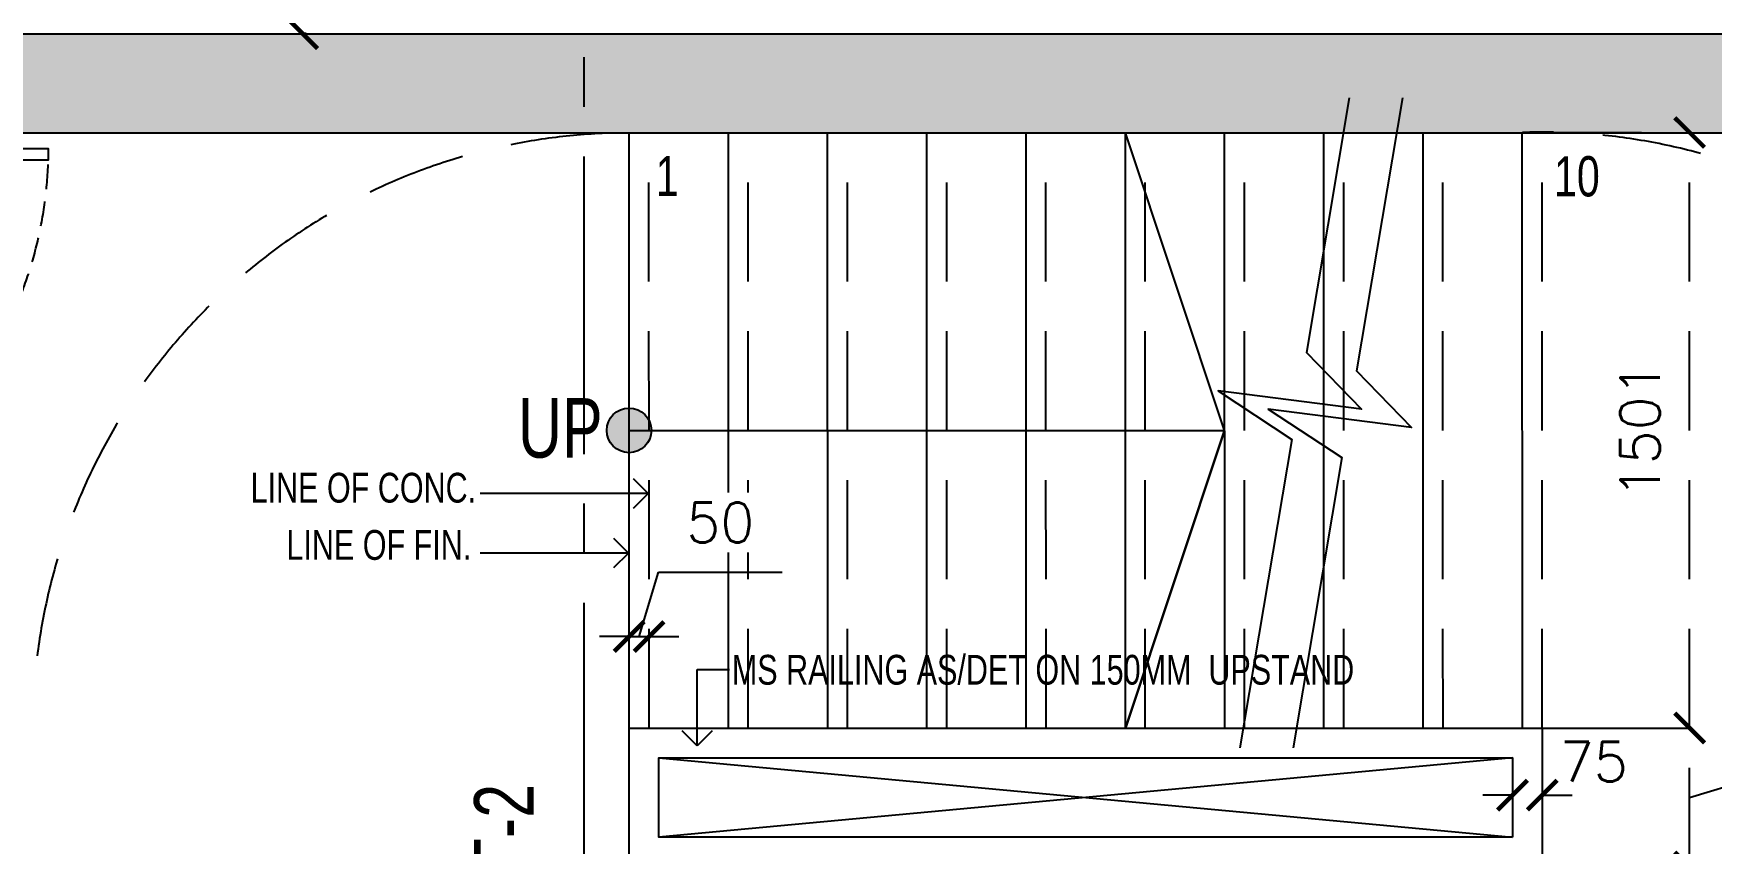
# Model space of a CAD drawing. Header units: millimetres. Extents: x 1124992 to 1258557, y -5767803 to -5695799.
# Drawn here: x 1208516 to 1212742, y -5717415 to -5715374 of the extents above; entities that cross this region are included whole.
import ezdxf

# ---------------------------------------------------------------- set-up
doc = ezdxf.new("R2010")
doc.units = ezdxf.units.MM
doc.header["$LTSCALE"] = 1000
doc.header["$MEASUREMENT"] = 0
for name, pattern in [('$36$HIDDEN', [0.375, 0.25, -0.125]), ('AUDIT_D_120904163729-0', [0]), ('T8 - TYPICAL FLOOR CORE$0$DASHED2', [0.375, 0.25, -0.125]), ('T8 - TYPICAL FLOOR CORE$0$HIDDEN', [0.375, 0.25, -0.125]), ('T8_REFUGE COLUMNS$0$CENTER2', [1.125, 0.75, -0.125, 0.125, -0.125])]:
    doc.linetypes.add(name, pattern=pattern)
doc.layers.get('0').update_dxf_attribs({"linetype": 'AUDIT_D_120904163729-0'})
for name, color, linetype in [('$21$A-DIMENSIONS', 2, '$36$HIDDEN'), ('T8 - TYPICAL FLOOR CORE$0$A-DIMENSIONS', 2, 'T8 - TYPICAL FLOOR CORE$0$HIDDEN'), ('T8 - TYPICAL FLOOR CORE$0$A-DOOR-FULL', 2, 'Continuous'), ('T8 - TYPICAL FLOOR CORE$0$A-FINISHED STAIRS', 1, 'Continuous'), ('T8 - TYPICAL FLOOR CORE$0$A-UNFINISHED STAIRS', 30, 'T8 - TYPICAL FLOOR CORE$0$DASHED2'), ('T8 - TYPICAL FLOOR CORE$0$A_rail', 253, 'Continuous'), ('T8 - TYPICAL FLOOR CORE$0$B-AR-ANNO-E DECK FLOOR$0$a-text', 4, 'Continuous'), ('T8 - TYPICAL FLOOR CORE$0$CUT-OUT', 49, 'Continuous'), ('T8 - TYPICAL FLOOR CORE$0$HATCH', 8, 'Continuous'), ('T8 - TYPICAL FLOOR CORE$0$STAIRS', 1, 'Continuous'), ('T8_REFUGE COLUMNS$0$A-CENTERLINE', 193, 'T8_REFUGE COLUMNS$0$CENTER2'), ('T8_REFUGE COLUMNS$0$A-RCC COLS', 3, 'Continuous'), ('T8_TYPICAL COLUMNS$0$A-RCC COLS', 3, 'Continuous')]:
    doc.layers.add(name, color=color, linetype=linetype)
doc.layers.add('T8 - TYPICAL FLOOR CORE$1$a-Text', color=4, linetype='Continuous', lineweight=0)
doc.layers.add('T8(T9 IS SIMILAR)$0$D&W', color=8, linetype='Continuous', lineweight=25)
doc.layers.add('T8_REFUGE COLUMNS$1$COL-HATCH', color=7, linetype='Continuous', lineweight=25, true_color=0xa3a3a3)
doc.styles.add('T8 - TYPICAL FLOOR CORE$0$Romans 1', font='romans.shx', dxfattribs={"height": 100})
doc.styles.add('T8 - TYPICAL FLOOR CORE$1$ARIAL ARROW', font='swisscl.ttf')
doc.dimstyles.new('T8 - TYPICAL FLOOR CORE$0$ALPINE S', dxfattribs={"dimscale": 0, "dimtxt": 100, "dimasz": 75, "dimexe": 0, "dimexo": 0, "dimgap": 75, "dimtad": 1, "dimdec": 0, "dimzin": 0, "dimdsep": 46, "dimtxsty": 'T8 - TYPICAL FLOOR CORE$0$Romans 1', "dimblk": 'T8 - TYPICAL FLOOR CORE$0$_ArchTick', "dimcen": 0.09, "dimclrd": 256, "dimclre": 256, "dimclrt": 7, "dimadec": 0, "dimazin": 0, "dimtfac": 1, "dimtdec": 0, "dimtofl": 0, "dimtmove": 1, "dimatfit": 0, "dimldrblk": 'T8 - TYPICAL FLOOR CORE$0$_Open90', "dimfxl": 1, "dimtolj": 1, "dimtzin": 0, "dimarcsym": 0})

# ---------------------------------------------------------------- blocks, each defined once
blk = doc.blocks.new('T8_REFUGE COLUMNS')
at = {"layer": 'T8_REFUGE COLUMNS$1$COL-HATCH', "linetype": 'ByBlock'}
h = blk.add_hatch(color=256, dxfattribs=at)
h.dxf.hatch_style = 1
h.paths.add_polyline_path([(1215612.1, -5715624.9), (1207452.1, -5715624.9), (1207452.1, -5715374.9), (1215612.1, -5715374.9)])
at = {"layer": 'T8_REFUGE COLUMNS$0$A-CENTERLINE'}
blk.add_line((1209902.1, -5728808.5), (1209902.1, -5698573.6), dxfattribs=at)
at = {"layer": 'T8_REFUGE COLUMNS$0$A-RCC COLS', "linetype": 'ByBlock'}
blk.add_lwpolyline([(1215612.1, -5715624.9), (1207452.1, -5715624.9), (1207452.1, -5715374.9), (1215612.1, -5715374.9)], close=True, dxfattribs=at)
blk = doc.blocks.new('T8_TYPICAL COLUMNS')
at = {"layer": 'T8_TYPICAL COLUMNS$0$A-RCC COLS', "linetype": 'ByBlock'}
blk.add_blockref('T8_REFUGE COLUMNS', (0, 0), dxfattribs=at)
blk = doc.blocks.new('*U766')
for points in [[(0, 0), (0, 1020), (30, 1020), (30, 0)], [(-40, 0), (0, 0), (0, -30), (10, -30), (10, -80), (-40, -80)], [(1060, 0), (1020, 0), (1020, -30), (1010, -30), (1010, -80), (1060, -80)]]:
    blk.add_lwpolyline(points, close=True)
at = {"color": 0, "linetype": 'ByBlock', "ltscale": 0.25}
blk.add_arc((-1.5, -0.6), 1021.5, 0.0347, 87.627, dxfattribs=at)
blk = doc.blocks.new('T8 - TYPICAL FLOOR CORE$0$A$C29262D9E')
at = {"layer": 'T8 - TYPICAL FLOOR CORE$0$STAIRS'}
h = blk.add_hatch(color=7, dxfattribs=at)
edge = h.paths.add_edge_path()
edge.add_arc((0, 0), 0.075, 0, 360)
at = {"layer": 'T8 - TYPICAL FLOOR CORE$0$STAIRS', "color": 7}
blk.add_circle((0, 0), 0.075, dxfattribs=at)
blk = doc.blocks.new('T8 - TYPICAL FLOOR CORE$0$_ArchTick')
at = {"color": 0, "linetype": 'ByBlock', "const_width": 0.15}
blk.add_lwpolyline([(-0.5, -0.5), (0.5, 0.5)], dxfattribs=at)
blk = doc.blocks.new('*D834')
at = {"layer": 'T8 - TYPICAL FLOOR CORE$0$A-DIMENSIONS', "linetype": 'T8 - TYPICAL FLOOR CORE$0$HIDDEN', "lineweight": -2, "transparency": 16777216}
for p, q in [((1209202.3, -5713874), (1209193.6, -5713874)), ((1209202.3, -5715374), (1209193.6, -5715374))]:
    blk.add_line(p, q, dxfattribs=at)
at = {"layer": 'T8 - TYPICAL FLOOR CORE$0$A-DIMENSIONS', "lineweight": -2, "transparency": 16777216}
blk.add_line((1209193.6, -5713874), (1209193.6, -5715374), dxfattribs=at)
at = {"layer": 'T8 - TYPICAL FLOOR CORE$0$A-DIMENSIONS', "linetype": 'ByBlock', "lineweight": -2, "transparency": 16777216, "xscale": 75, "yscale": 75, "zscale": 75}
for p, rotation in [((1209193.6, -5713874), 90), ((1209193.6, -5715374), 270)]:
    blk.add_blockref('T8 - TYPICAL FLOOR CORE$0$_ArchTick', p, dxfattribs=dict(at, rotation=rotation))
at = {"layer": 'T8 - TYPICAL FLOOR CORE$0$A-DIMENSIONS', "color": 7, "linetype": 'ByBlock', "transparency": 16777216, "insert": (1209068.6, -5714624), "char_height": 100, "attachment_point": 5, "rotation": 90, "style": 'T8 - TYPICAL FLOOR CORE$0$Romans 1'}
blk.add_mtext('\\A1;1500', dxfattribs=at)
blk = doc.blocks.new('T8 - TYPICAL FLOOR CORE$0$_Open90')
at = {"color": 0, "linetype": 'ByBlock', "lineweight": -2}
for p, q in [((0, 0), (-1, 0)), ((-0.5, 0.5), (0, 0)), ((0, 0), (-0.5, -0.5))]:
    blk.add_line(p, q, dxfattribs=at)
blk = doc.blocks.new('*D782')
at = {"layer": 'T8 - TYPICAL FLOOR CORE$0$A-DIMENSIONS', "lineweight": -2, "transparency": 16777216}
for p, q in [((1212240.9, -5717293), (1212165.9, -5717293)), ((1212315.9, -5717293), (1212390.9, -5717293))]:
    blk.add_line(p, q, dxfattribs=at)
at = {"layer": 'T8 - TYPICAL FLOOR CORE$0$A-DIMENSIONS', "linetype": 'T8 - TYPICAL FLOOR CORE$0$HIDDEN', "lineweight": -2, "transparency": 16777216}
for p, q in [((1212240.9, -5717299), (1212240.9, -5717293)), ((1212315.9, -5717299), (1212315.9, -5717293))]:
    blk.add_line(p, q, dxfattribs=at)
at = {"layer": 'T8 - TYPICAL FLOOR CORE$0$A-DIMENSIONS', "linetype": 'ByBlock', "lineweight": -2, "transparency": 16777216, "xscale": 75, "yscale": 75, "zscale": 75}
blk.add_blockref('T8 - TYPICAL FLOOR CORE$0$_ArchTick', (1212240.9, -5717293), dxfattribs=at)
at = {"layer": 'T8 - TYPICAL FLOOR CORE$0$A-DIMENSIONS', "linetype": 'ByBlock', "lineweight": -2, "transparency": 16777216, "xscale": 75, "yscale": 75, "zscale": 75, "rotation": 180}
blk.add_blockref('T8 - TYPICAL FLOOR CORE$0$_ArchTick', (1212315.9, -5717293), dxfattribs=at)
at = {"layer": 'T8 - TYPICAL FLOOR CORE$0$A-DIMENSIONS', "color": 7, "linetype": 'ByBlock', "transparency": 16777216, "insert": (1212445.7, -5717208.9), "char_height": 100, "attachment_point": 5, "style": 'T8 - TYPICAL FLOOR CORE$0$Romans 1'}
blk.add_mtext('\\A1;75', dxfattribs=at)
blk = doc.blocks.new('*D792')
at = {"layer": 'T8 - TYPICAL FLOOR CORE$0$A-DIMENSIONS', "linetype": 'T8 - TYPICAL FLOOR CORE$0$HIDDEN', "lineweight": -2, "transparency": 16777216}
for p, q in [((1212315.9, -5715623.2), (1212687.2, -5715623.2)), ((1212315.9, -5717124.1), (1212687.2, -5717124.1))]:
    blk.add_line(p, q, dxfattribs=at)
at = {"layer": 'T8 - TYPICAL FLOOR CORE$0$A-DIMENSIONS', "lineweight": -2, "transparency": 16777216}
blk.add_line((1212687.2, -5717124.1), (1212687.2, -5715623.2), dxfattribs=at)
at = {"layer": 'T8 - TYPICAL FLOOR CORE$0$A-DIMENSIONS', "linetype": 'ByBlock', "lineweight": -2, "transparency": 16777216, "xscale": 75, "yscale": 75, "zscale": 75}
for p, rotation in [((1212687.2, -5715623.2), 90), ((1212687.2, -5717124.1), 270)]:
    blk.add_blockref('T8 - TYPICAL FLOOR CORE$0$_ArchTick', p, dxfattribs=dict(at, rotation=rotation))
at = {"layer": 'T8 - TYPICAL FLOOR CORE$0$A-DIMENSIONS', "color": 7, "linetype": 'ByBlock', "transparency": 16777216, "insert": (1212562.2, -5716373.7), "char_height": 100, "attachment_point": 5, "rotation": 90, "style": 'T8 - TYPICAL FLOOR CORE$0$Romans 1'}
blk.add_mtext('\\A1;1501', dxfattribs=at)
blk = doc.blocks.new('*D793')
at = {"layer": 'T8 - TYPICAL FLOOR CORE$0$A-DIMENSIONS', "lineweight": -2, "transparency": 16777216}
for p, q in [((1212949.7, -5717220.3), (1212949.7, -5716813.2)), ((1212687.2, -5717124.1), (1212687.2, -5717049.1)), ((1212687.2, -5717474), (1212687.2, -5717124.1)), ((1212687.2, -5717299), (1212949.7, -5717220.3)), ((1212687.2, -5717474), (1212687.2, -5717549))]:
    blk.add_line(p, q, dxfattribs=at)
at = {"layer": 'T8 - TYPICAL FLOOR CORE$0$A-DIMENSIONS', "linetype": 'T8 - TYPICAL FLOOR CORE$0$HIDDEN', "lineweight": -2, "transparency": 16777216}
for p, q in [((1212501.6, -5717124.1), (1212687.2, -5717124.1)), ((1212501.6, -5717474), (1212687.2, -5717474))]:
    blk.add_line(p, q, dxfattribs=at)
at = {"layer": 'T8 - TYPICAL FLOOR CORE$0$A-DIMENSIONS', "linetype": 'ByBlock', "lineweight": -2, "transparency": 16777216, "xscale": 75, "yscale": 75, "zscale": 75}
for p, rotation in [((1212687.2, -5717124.1), 270), ((1212687.2, -5717474), 90)]:
    blk.add_blockref('T8 - TYPICAL FLOOR CORE$0$_ArchTick', p, dxfattribs=dict(at, rotation=rotation))
at = {"layer": 'T8 - TYPICAL FLOOR CORE$0$A-DIMENSIONS', "color": 7, "linetype": 'ByBlock', "transparency": 16777216, "insert": (1212824.7, -5717016.7), "char_height": 100, "attachment_point": 5, "rotation": 90, "style": 'T8 - TYPICAL FLOOR CORE$0$Romans 1'}
blk.add_mtext('\\A1;350', dxfattribs=at)
blk = doc.blocks.new('*D814')
at = {"lineweight": -2, "transparency": 16777216}
for p, q in [((1210040.9, -5716893.6), (1210089.6, -5716731.1)), ((1210089.6, -5716731.1), (1210401.6, -5716731.1)), ((1210015.9, -5716893.6), (1209940.9, -5716893.6)), ((1210015.9, -5716893.6), (1210065.9, -5716893.6)), ((1210065.9, -5716893.6), (1210140.9, -5716893.6))]:
    blk.add_line(p, q, dxfattribs=at)
at = {"linetype": 'T8 - TYPICAL FLOOR CORE$0$HIDDEN', "lineweight": -2, "transparency": 16777216}
for p, q in [((1210015.9, -5717124), (1210015.9, -5716893.6)), ((1210065.9, -5717124), (1210065.9, -5716893.6))]:
    blk.add_line(p, q, dxfattribs=at)
at = {"linetype": 'ByBlock', "lineweight": -2, "transparency": 16777216, "xscale": 75, "yscale": 75, "zscale": 75}
blk.add_blockref('T8 - TYPICAL FLOOR CORE$0$_ArchTick', (1210015.9, -5716893.6), dxfattribs=at)
at = {"linetype": 'ByBlock', "lineweight": -2, "transparency": 16777216, "xscale": 75, "yscale": 75, "zscale": 75, "rotation": 180}
blk.add_blockref('T8 - TYPICAL FLOOR CORE$0$_ArchTick', (1210065.9, -5716893.6), dxfattribs=at)
at = {"color": 7, "linetype": 'ByBlock', "transparency": 16777216, "insert": (1210245.6, -5716606.1), "char_height": 100, "attachment_point": 5, "style": 'T8 - TYPICAL FLOOR CORE$0$Romans 1', "bg_fill": 3, "box_fill_scale": 1.25, "bg_fill_color": 256, "bg_fill_true_color": 13158600, "bg_fill_transparency": 0}
blk.add_mtext('\\A1;50', dxfattribs=at)
blk = doc.blocks.new('T8 - TYPICAL FLOOR CORE')
at = {"layer": 'T8 - TYPICAL FLOOR CORE$0$A-FINISHED STAIRS'}
for p, q in [((1210015.9, -5717124, 0.4), (1210015.7, -5715624)), ((1210265.9, -5717124, 0.4), (1210265.7, -5715624)), ((1210515.9, -5717124, 0.4), (1210515.7, -5715624)), ((1210765.9, -5717124, 0.4), (1210765.7, -5715624)), ((1211015.9, -5717124, 0.4), (1211015.7, -5715624)), ((1211265.9, -5717124, 0.4), (1211265.7, -5715624)), ((1211515.9, -5717124, 0.4), (1211515.7, -5715624)), ((1211765.9, -5717124, 0.4), (1211765.7, -5715624)), ((1212015.9, -5717124, 0.4), (1212015.7, -5715624)), ((1212265.9, -5717124, 0.4), (1212265.7, -5715624))]:
    blk.add_line(p, q, dxfattribs=at)
at = {"layer": 'T8 - TYPICAL FLOOR CORE$0$A-UNFINISHED STAIRS', "linetype": 'T8 - TYPICAL FLOOR CORE$0$HIDDEN'}
for p, q in [((1210065.9, -5717124, 0.4), (1210065.7, -5715624)), ((1210315.9, -5717124, 0.4), (1210315.7, -5715624)), ((1210565.9, -5717124, 0.4), (1210565.7, -5715624)), ((1210815.9, -5717124, 0.4), (1210815.7, -5715624)), ((1211065.9, -5717124, 0.4), (1211065.7, -5715624)), ((1211315.9, -5717124, 0.4), (1211315.7, -5715624)), ((1211565.9, -5717124, 0.4), (1211565.7, -5715624)), ((1211815.9, -5717124, 0.4), (1211815.7, -5715624)), ((1212065.9, -5717124, 0.4), (1212065.7, -5715624)), ((1212315.9, -5717124, 0.4), (1212315.7, -5715624))]:
    blk.add_line(p, q, dxfattribs=at)
at = {"layer": 'T8 - TYPICAL FLOOR CORE$0$A_rail'}
for points in [[(1212315.9, -5717474), (1210015.9, -5717474), (1210015.9, -5717124), (1212315.9, -5717124)], [(1212240.9, -5717399), (1210090.9, -5717399), (1210090.9, -5717199), (1212240.9, -5717199)]]:
    blk.add_lwpolyline(points, close=True, dxfattribs=at)
at = {"layer": 'T8 - TYPICAL FLOOR CORE$0$CUT-OUT'}
for p, q in [((1212240.9, -5717199), (1210090.9, -5717399)), ((1210090.9, -5717199), (1212240.9, -5717399))]:
    blk.add_line(p, q, dxfattribs=at)
at = {"layer": 'T8 - TYPICAL FLOOR CORE$0$HATCH', "linetype": 'T8 - TYPICAL FLOOR CORE$0$HIDDEN'}
for centre, radius, start, end in [((1210017.8, -5717128.5), 1504.6, 91.9839, 176.7169), ((1212315.2, -5717125.2), 1502.8, 3.1274, 91.8852)]:
    blk.add_arc(centre, radius, start, end, dxfattribs=at)
at = {"layer": 'T8 - TYPICAL FLOOR CORE$0$STAIRS', "color": 7}
for points in [[(1211829.9, -5715535.7), (1211721.9, -5716177.9), (1211860.3, -5716320.6), (1211499.5, -5716274.5), (1211685.1, -5716396.7), (1211554.3, -5717174)], [(1211963.9, -5715535.7), (1211848.2, -5716223.8), (1211986.5, -5716366.5), (1211625.8, -5716320.4), (1211811.4, -5716442.6), (1211688.3, -5717174)]]:
    blk.add_lwpolyline(points, dxfattribs=at)
at = {"layer": 'T8 - TYPICAL FLOOR CORE$0$STAIRS', "color": 7, "elevation": 0}
blk.add_lwpolyline([(1210015.8, -5716374), (1211515.8, -5716374.1), (1211265.9, -5717124.1), (1211515.8, -5716374.1), (1211265.7, -5715624.1)], dxfattribs=at)
at = {"layer": 'T8 - TYPICAL FLOOR CORE$0$A-DOOR-FULL', "linetype": 'T8 - TYPICAL FLOOR CORE$0$HIDDEN', "rotation": 270}
blk.add_blockref('*U766', (1207532.3, -5715663.2), dxfattribs=at)
at = {"layer": 'T8 - TYPICAL FLOOR CORE$0$B-AR-ANNO-E DECK FLOOR$0$a-text', "xscale": 750, "yscale": 750, "zscale": 750}
blk.add_blockref('T8 - TYPICAL FLOOR CORE$0$A$C29262D9E', (1210015.7, -5716374, -0.2), dxfattribs=at)
at = {"layer": 'T8 - TYPICAL FLOOR CORE$1$a-Text', "linetype": 'ByBlock', "style": 'T8 - TYPICAL FLOOR CORE$1$ARIAL ARROW'}
for s, height, p in [('1', 101.2, (1210082.7, -5715783.6)), ('10', 101.25, (1212345.4, -5715784.2)), ('LINE OF CONC.', 75, (1209062.3, -5716555.9)), ('LINE OF FIN.', 75, (1209152.5, -5716700.1)), ('MS RAILING AS/DET ON 150MM  UPSTAND', 75, (1210274.5, -5717014.7))]:
    blk.add_text(s, height=height, dxfattribs=at).set_placement(p)
at = {"layer": 'T8 - TYPICAL FLOOR CORE$1$a-Text', "linetype": 'ByBlock', "insert": (1209418.6, -5716444.8), "char_height": 150, "width": 821.633, "attachment_point": 7, "style": 'T8 - TYPICAL FLOOR CORE$1$ARIAL ARROW'}
blk.add_mtext('\\pi316.99285;UP', dxfattribs=at)
at = {"layer": 'T8 - TYPICAL FLOOR CORE$1$a-Text', "linetype": 'ByBlock', "insert": (1209777.4, -5717842.2), "char_height": 150, "width": 821.633, "attachment_point": 7, "rotation": 90, "style": 'T8 - TYPICAL FLOOR CORE$1$ARIAL ARROW'}
blk.add_mtext('\\pi244.20451;ST-2', dxfattribs=at)
at = {"layer": 'T8 - TYPICAL FLOOR CORE$0$A-DIMENSIONS', "linetype": 'ByBlock'}
for base, p1, p2, angle, picture, middle in [((1209193.6, -5715374), (1209202.3, -5713874), (1209202.3, -5715374), 90, '*D834', (1209068.6, -5714624)), ((1212687.2, -5715623.2), (1212315.9, -5717124.1), (1212315.9, -5715623.2), 270, '*D792', (1212562.2, -5716373.7)), ((1212687.2, -5717124.1), (1212501.6, -5717474), (1212501.6, -5717124.1), 90, '*D793', (1212824.7, -5717145.3))]:
    dim = blk.add_linear_dim(base=base, p1=p1, p2=p2, angle=angle, dimstyle='T8 - TYPICAL FLOOR CORE$0$ALPINE S', override={"dimscale": 1, "dimfxl": 5, "dimarcsym": 1}, dxfattribs=at)
    dim.commit()
    dim.dimension.update_dxf_attribs({"geometry": picture, "text_midpoint": middle})
dim = blk.add_linear_dim(base=(1212315.9, -5717293), p1=(1212240.9, -5717299), p2=(1212315.9, -5717299), dimstyle='T8 - TYPICAL FLOOR CORE$0$ALPINE S', override={"dimscale": 1, "dimfxl": 5, "dimarcsym": 1}, dxfattribs=at)
dim.commit()
dim.dimension.update_dxf_attribs({"geometry": '*D782', "text_midpoint": (1212445.7, -5717333.9), "dimtype": 128})
blk.add_leader([(1210187.2, -5717168.6), (1210187.2, -5716976.8), (1210268.2, -5716976.8)], dimstyle='T8 - TYPICAL FLOOR CORE$0$ALPINE S', override={"dimscale": 1, "dimfxl": 5, "dimarcsym": 1}, dxfattribs=at)
at = {"linetype": 'ByBlock'}
dim = blk.add_linear_dim(base=(1210065.9, -5716893.6), p1=(1210015.9, -5717124), p2=(1210065.9, -5717124, 0.4), dimstyle='T8 - TYPICAL FLOOR CORE$0$ALPINE S', override={"dimscale": 1, "dimfxl": 5, "dimtfill": 1, "dimarcsym": 1}, dxfattribs=at)
dim.commit()
dim.dimension.update_dxf_attribs({"geometry": '*D814', "text_midpoint": (1210164.6, -5716606.1)})
for points in [[(1210063.8, -5716533), (1209640.9, -5716533)], [(1210013.8, -5716683.2), (1209640.9, -5716683.2)]]:
    blk.add_leader(points, dimstyle='T8 - TYPICAL FLOOR CORE$0$ALPINE S', override={"dimscale": 1, "dimtad": 0, "dimfxl": 5, "dimtfill": 1, "dimarcsym": 1}, dxfattribs=at)
blk = doc.blocks.new('T8(T9 IS SIMILAR)')
at = {"layer": 'T8(T9 IS SIMILAR)$0$D&W', "linetype": 'ByBlock'}
blk.add_blockref('T8 - TYPICAL FLOOR CORE', (0, 0), dxfattribs=at)
blk.add_blockref('T8_TYPICAL COLUMNS', (0, 0), dxfattribs=at)

msp = doc.modelspace()

# ---------------------------------------------------------------- block references
at = {"layer": '$21$A-DIMENSIONS', "linetype": 'ByBlock'}
msp.add_blockref('T8(T9 IS SIMILAR)', (0, 0), dxfattribs=at)

doc.saveas('drawing.dxf')
